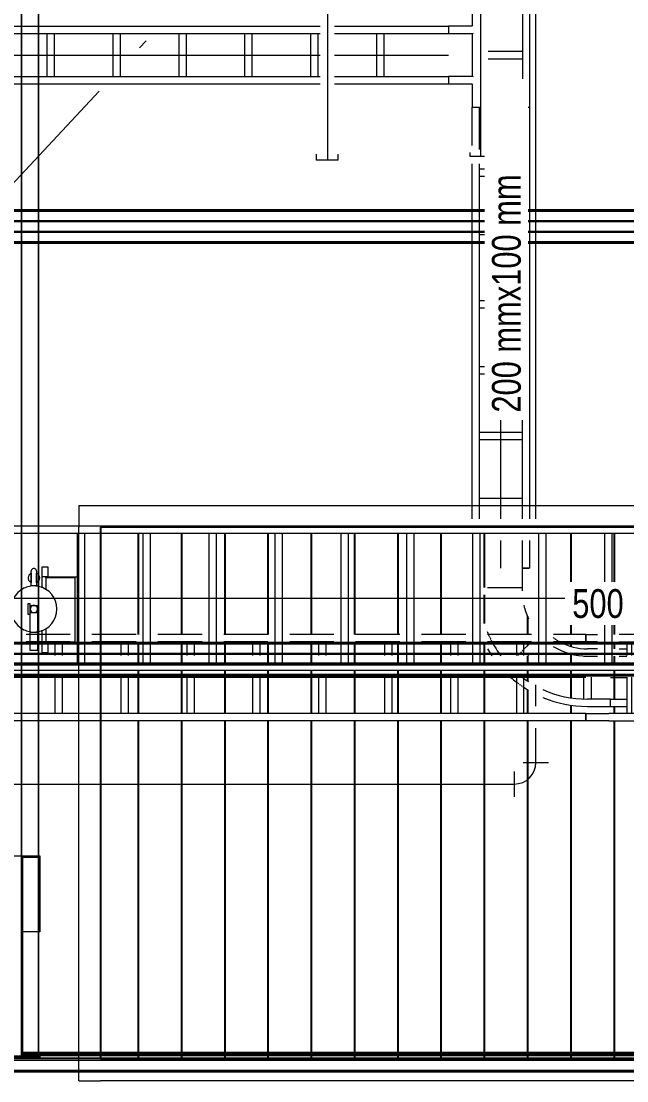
# Model space of a CAD drawing. Header units: centimetres. Extents: x -1906 to 5208, y -261 to 2955.
# Drawn here: x -940.7 to -730.7, y 273.2 to 640.8 of the extents above; entities that cross this region are included whole.
import ezdxf

# ---------------------------------------------------------------- set-up
doc = ezdxf.new("R2010")
doc.units = ezdxf.units.CM
doc.linetypes.add('_Overhead', pattern=[0.47625, 0.3175, -0.15875])
doc.linetypes.add('Hidden', pattern=[0.714375, 0.47625, -0.238125])
for name, color, linetype, lineweight in [('A-CLNG', 7, 'Continuous', 18), ('A-CLNG-PATT', 7, 'Continuous', 18), ('A-DETL-HDLN', 7, 'Hidden', 18), ('A-GENM', 7, 'Continuous', 18), ('A-WALL', 7, 'Continuous', 18), ('E-CABL-TRAY', 7, 'Continuous', 18), ('E-CABL-TRAY-CNTR', 7, 'Continuous', 18), ('E-CABL-TRAY-IDEN', 7, 'Continuous', 9), ('M-HVAC-DUCT', 7, 'Continuous', 18), ('P-PIPE', 7, 'Continuous', 18), ('Q-SPCQ', 7, 'Continuous', 18), ('S-BEAM', 7, 'Continuous', 18), ('S-COLS', 7, 'Continuous', 18)]:
    doc.layers.add(name, color=color, linetype=linetype, lineweight=lineweight)
doc.styles.add('Century Gothic', font='GOTHIC.TTF', dxfattribs={"width": 0.8, "height": 10})

# ---------------------------------------------------------------- blocks, each defined once
blk = doc.blocks.new('Costanera Perfil Z - Parametrizado - h_22cm-1722626-N01 - Planta trazado tuberias refrig exist_ - detalle 1')
at = {"layer": 'S-BEAM', "color": 254, "true_color": 0xcccccc}
for p, q in [((-5.84, 2399.57), (-5.84, 785.67)), ((-5.54, 2399.57), (-5.54, 785.67)), ((-5.5, 785.67), (-5.5, 2399.57)), ((-5.26, 2399.57), (-5.26, 785.67))]:
    blk.add_line(p, q, dxfattribs=at)
blk = doc.blocks.new('Costanera Perfil Z - Parametrizado - h_22cm-V6-N01 - Planta trazado tuberias refrig exist_ - detalle 1')
at = {"layer": 'S-BEAM', "color": 254, "true_color": 0xcccccc}
for p, q in [((-5.84, 2399.57), (-5.84, 785.67)), ((-5.54, 2399.57), (-5.54, 785.67)), ((-5.5, 785.67), (-5.5, 2399.57)), ((-5.26, 2399.57), (-5.26, 785.67)), ((1.67, 2399.57), (1.67, 785.67)), ((2.01, 2399.57), (2.01, 785.67)), ((-2.01, 2386.47), (-2.01, 1598.58)), ((-1.67, 2386.47), (-1.67, 1598.58)), ((5.26, 2386.47), (5.26, 1598.58)), ((5.5, 2386.47), (5.5, 1598.58)), ((5.54, 2386.47), (5.54, 1598.58)), ((5.84, 2386.47), (5.84, 1598.58)), ((-2.01, 1598.58), (-2.01, 1586.08)), ((-1.67, 1598.58), (-1.67, 1586.08)), ((5.26, 1598.58), (5.26, 1586.08)), ((5.5, 1598.58), (5.5, 1586.08)), ((5.54, 1598.58), (5.54, 1586.08)), ((5.84, 1598.58), (5.84, 1586.08))]:
    blk.add_line(p, q, dxfattribs=at)
blk = doc.blocks.new('Costanera Perfil Z - Parametrizado - h_22cm-1725872-N01 - Planta trazado tuberias refrig exist_ - detalle 1')
at = {"layer": 'S-BEAM', "color": 254, "true_color": 0xcccccc}
for p, q in [((8.8, -776.69), (8.8, -2409.93)), ((8.8, -776.69), (8.8, -2409.93)), ((10.45, -1584.08), (10.45, -1589.59)), ((10.45, -1584.08), (10.45, -1589.59)), ((10.75, -1584.09), (10.75, -1589.59)), ((10.75, -1584.09), (10.75, -1589.59)), ((10.45, -1589.59), (10.45, -2377.49)), ((10.45, -1589.59), (10.45, -2377.49)), ((10.75, -1589.59), (10.75, -2377.49)), ((10.75, -1589.59), (10.75, -2377.49))]:
    blk.add_line(p, q, dxfattribs=at)
blk = doc.blocks.new('Costanera Perfil Z - Parametrizado - h_22cm-1725829-N01 - Planta trazado tuberias refrig exist_ - detalle 1')
at = {"layer": 'S-BEAM', "color": 254, "true_color": 0xcccccc}
for p, q in [((8.8, -775.86), (8.8, -2389.56)), ((8.8, -775.86), (8.8, -2389.56)), ((10.45, -1583.26), (10.45, -1588.76)), ((10.45, -1583.26), (10.45, -1588.76)), ((10.75, -1583.25), (10.75, -1588.76)), ((10.75, -1583.25), (10.75, -1588.76)), ((10.45, -1588.76), (10.45, -2376.66)), ((10.45, -1588.76), (10.45, -2376.66)), ((10.75, -1588.76), (10.75, -2376.66)), ((10.75, -1588.76), (10.75, -2376.66))]:
    blk.add_line(p, q, dxfattribs=at)
blk = doc.blocks.new('Costanera Perfil Z - Parametrizado - h_22cm-1725795-N01 - Planta trazado tuberias refrig exist_ - detalle 1')
at = {"layer": 'S-BEAM', "color": 254, "true_color": 0xcccccc}
for p, q in [((8.8, -776.28), (8.8, -2389.97)), ((8.8, -776.28), (8.8, -2389.97)), ((10.45, -1583.68), (10.45, -1589.18)), ((10.45, -1583.68), (10.45, -1589.18)), ((10.75, -1583.67), (10.75, -1589.18)), ((10.75, -1583.67), (10.75, -1589.18)), ((10.45, -1589.18), (10.45, -2377.07)), ((10.45, -1589.18), (10.45, -2377.07)), ((10.75, -1589.18), (10.75, -2377.07)), ((10.75, -1589.18), (10.75, -2377.07))]:
    blk.add_line(p, q, dxfattribs=at)
blk = doc.blocks.new('Costanera Perfil Z - Parametrizado - h_22cm-1726051-N01 - Planta trazado tuberias refrig exist_ - detalle 1')
at = {"layer": 'S-BEAM', "color": 254, "true_color": 0xcccccc}
for p, q in [((8.8, 798.54), (8.8, -28.38)), ((8.8, 798.54), (8.8, -28.38)), ((10.45, -8.86), (10.45, -14.37)), ((10.45, -8.86), (10.45, -14.37)), ((10.75, -8.86), (10.75, -14.37)), ((10.75, -8.86), (10.75, -14.37)), ((10.45, -14.37), (10.45, -28.38)), ((10.45, -14.37), (10.45, -28.38)), ((10.75, -14.37), (10.75, -28.38)), ((10.75, -14.37), (10.75, -28.38))]:
    blk.add_line(p, q, dxfattribs=at)
blk = doc.blocks.new('Costanera Perfil Z - Parametrizado - h_22cm-V14-N01 - Planta trazado tuberias refrig exist_ - detalle 1')
at = {"layer": 'S-BEAM', "color": 254, "true_color": 0xcccccc}
for p, q in [((8.8, 798.54), (8.8, -28.38)), ((8.8, 798.54), (8.8, -28.38)), ((10.45, -8.86), (10.45, -14.37)), ((10.45, -8.86), (10.45, -14.37)), ((10.75, -8.86), (10.75, -14.37)), ((10.75, -8.86), (10.75, -14.37)), ((10.45, -14.37), (10.45, -28.38)), ((10.45, -14.37), (10.45, -28.38)), ((10.75, -14.37), (10.75, -28.38)), ((10.75, -14.37), (10.75, -28.38))]:
    blk.add_line(p, q, dxfattribs=at)
blk = doc.blocks.new('Costanera Perfil Z - Parametrizado - h_22cm-V15-N01 - Planta trazado tuberias refrig exist_ - detalle 1')
at = {"layer": 'S-BEAM', "color": 254, "true_color": 0xcccccc}
for p, q in [((8.8, 798.54), (8.8, -28.38)), ((8.8, 798.54), (8.8, -28.38)), ((10.45, -8.86), (10.45, -14.37)), ((10.45, -8.86), (10.45, -14.37)), ((10.75, -8.86), (10.75, -14.37)), ((10.75, -8.86), (10.75, -14.37)), ((10.45, -14.37), (10.45, -28.38)), ((10.45, -14.37), (10.45, -28.38)), ((10.75, -14.37), (10.75, -28.38)), ((10.75, -14.37), (10.75, -28.38))]:
    blk.add_line(p, q, dxfattribs=at)
blk = doc.blocks.new('PQ_RVR_EST-01_ZZ_ZZ_MO_T_A_rvt-1-N01 - Planta trazado tuberias refrig exist_ - detalle 1')
at = {"layer": 'S-BEAM', "color": 254, "true_color": 0xcccccc}
for p, q in [((-940.57, 575.34), (-940.57, 718.7)), ((-934.68, 575.34), (-934.68, 718.7)), ((-934.68, 718.7), (-934.68, 575.34)), ((-940.57, 714.87), (-940.57, 575.34)), ((-934.68, 714.87), (-934.68, 575.34)), ((-934.68, 714.87), (-934.68, 575.34)), ((-940.57, 570.95), (-940.57, 575.34)), ((-940.57, 575.34), (-940.57, 571.51)), ((-934.68, 570.95), (-934.68, 575.34)), ((-934.68, 575.34), (-934.68, 570.85)), ((-934.68, 575.34), (-934.68, 571.51)), ((-934.68, 575.34), (-934.68, 571.51)), ((-940.57, 571.51), (-940.57, 571.16)), ((-940.57, 571.16), (-940.57, 567.83)), ((-940.57, 567.83), (-940.57, 570.95)), ((-934.68, 571.51), (-934.68, 571.16)), ((-934.68, 571.51), (-934.68, 571.16)), ((-934.68, 571.16), (-934.68, 567.83)), ((-934.68, 571.16), (-934.68, 567.83)), ((-934.68, 567.83), (-934.68, 570.95)), ((-934.68, 570.85), (-934.68, 567.83)), ((-940.57, 567.48), (-940.57, 567.83)), ((-940.57, 567.83), (-940.57, 567.48)), ((-940.57, 425.22), (-940.57, 567.48)), ((-940.57, 567.48), (-940.57, 563.66)), ((-934.68, 567.48), (-934.68, 567.83)), ((-934.68, 567.83), (-934.68, 567.48)), ((-934.68, 567.83), (-934.68, 567.48)), ((-934.68, 567.83), (-934.68, 567.48)), ((-934.68, 425.22), (-934.68, 567.48)), ((-934.68, 567.48), (-934.68, 425.22)), ((-934.68, 567.48), (-934.68, 563.66)), ((-934.68, 567.48), (-934.68, 563.66)), ((-940.57, 563.66), (-940.57, 425.22)), ((-934.68, 563.66), (-934.68, 425.22)), ((-934.68, 563.66), (-934.68, 425.22)), ((-940.57, 420.89), (-940.57, 425.22)), ((-940.57, 425.22), (-940.57, 421.39)), ((-934.68, 420.89), (-934.68, 425.22)), ((-934.68, 425.22), (-934.68, 420.79)), ((-934.68, 425.22), (-934.68, 421.39)), ((-934.68, 425.22), (-934.68, 421.39)), ((-940.57, 421.39), (-940.57, 421.04)), ((-940.57, 421.04), (-940.57, 417.71)), ((-940.57, 417.71), (-940.57, 420.89)), ((-934.68, 421.39), (-934.68, 421.04)), ((-934.68, 421.39), (-934.68, 421.04)), ((-934.68, 421.04), (-934.68, 417.71)), ((-934.68, 421.04), (-934.68, 417.71)), ((-934.68, 417.71), (-934.68, 420.89)), ((-934.68, 420.79), (-934.68, 417.71)), ((-940.57, 417.36), (-940.57, 417.71)), ((-940.57, 417.71), (-940.57, 417.36)), ((-940.57, 281.82), (-940.57, 417.36)), ((-940.57, 417.36), (-940.57, 413.54)), ((-934.68, 417.36), (-934.68, 417.71)), ((-934.68, 417.71), (-934.68, 417.36)), ((-934.68, 417.71), (-934.68, 417.36)), ((-934.68, 417.71), (-934.68, 417.36)), ((-934.68, 281.82), (-934.68, 417.36)), ((-934.68, 417.36), (-934.68, 281.82)), ((-934.68, 417.36), (-934.68, 413.54)), ((-934.68, 417.36), (-934.68, 413.54)), ((-940.57, 413.54), (-940.57, 281.82)), ((-934.68, 413.54), (-934.68, 281.82)), ((-934.68, 413.54), (-934.68, 351.2)), ((-934.68, 350.59), (-934.68, 281.82)), ((-947.18, 281.82), (-934.68, 281.82)), ((-940.57, 281.82), (-934.68, 281.82)), ((-934.68, 281.82), (-940.57, 281.82)), ((-934.68, 281.82), (-940.18, 281.82))]:
    blk.add_line(p, q, dxfattribs=at)
at = {"layer": 'S-COLS', "color": 253, "true_color": 0xaaaaaa}
for p, q in [((-946.78, 351.2), (-934.68, 351.2)), ((-940.18, 350.61), (-940.18, 281.82)), ((-934.68, 350.61), (-940.18, 350.61)), ((-934.68, 351.2), (-934.28, 351.2)), ((-934.28, 350.61), (-934.68, 350.61)), ((-934.28, 351.2), (-934.28, 350.61)), ((-934.28, 350.61), (-934.28, 324.91)), ((-934.68, 324.91), (-940.18, 324.91)), ((-934.28, 324.91), (-934.68, 324.91)), ((-934.28, 281.24), (-946.78, 281.24)), ((-940.18, 281.82), (-934.68, 281.82)), ((-940.18, 281.82), (-934.68, 281.82)), ((-934.68, 281.82), (-934.28, 281.82)), ((-934.68, 281.82), (-934.28, 281.82)), ((-934.28, 281.82), (-934.28, 281.24))]:
    blk.add_line(p, q, dxfattribs=at)
at = {"layer": 'S-BEAM', "color": 254, "linetype": '_Overhead', "lineweight": 18, "true_color": 0xd4d4d4}
for name, p, rotation in [('Costanera Perfil Z - Parametrizado - h_22cm-V6-N01 - Planta trazado tuberias refrig exist_ - detalle 1', (-2533.25, 569.5), 269.9999999999998), ('Costanera Perfil Z - Parametrizado - h_22cm-V6-N01 - Planta trazado tuberias refrig exist_ - detalle 1', (-2533.25, 419.38), 269.9999999999998), ('Costanera Perfil Z - Parametrizado - h_22cm-1725872-N01 - Planta trazado tuberias refrig exist_ - detalle 1', (-2524.27, 272.34), 90.00000000000001), ('Costanera Perfil Z - Parametrizado - h_22cm-1725829-N01 - Planta trazado tuberias refrig exist_ - detalle 1', (-2523.44, 272.08), 90.00000000000001), ('Costanera Perfil Z - Parametrizado - h_22cm-1725795-N01 - Planta trazado tuberias refrig exist_ - detalle 1', (-2523.85, 271.54), 90.00000000000001), ('Costanera Perfil Z - Parametrizado - h_22cm-1726051-N01 - Planta trazado tuberias refrig exist_ - detalle 1', (-949.04, 271.54), 90.00000000000001), ('Costanera Perfil Z - Parametrizado - h_22cm-V14-N01 - Planta trazado tuberias refrig exist_ - detalle 1', (-949.04, 271.54), 90.00000000000001), ('Costanera Perfil Z - Parametrizado - h_22cm-V15-N01 - Planta trazado tuberias refrig exist_ - detalle 1', (-949.04, 271.54), 90.00000000000001), ('Costanera Perfil Z - Parametrizado - h_22cm-1722626-N01 - Planta trazado tuberias refrig exist_ - detalle 1', (-2533.25, 270.93), 269.9999999999998)]:
    blk.add_blockref(name, p, dxfattribs=dict(at, rotation=rotation))
blk = doc.blocks.new('PQ_RVR_ARQ-01_ZZ_ZZ_MO_T_A_rvt-1-N01 - Planta trazado tuberias refrig exist_ - detalle 1')
at = {"layer": 'A-CLNG-PATT', "lineweight": 25, "true_color": 0xd4d4d4}
h = blk.add_hatch(dxfattribs=at)
h.set_pattern_fill('FP_1', color=254, style=0, pattern_type=2)
h.set_pattern_definition([(90, (0, 0), (-15, 9e-16), [])])
h.paths.add_polyline_path([(-170.7, 280.69), (-170.7, 345.12), (-146.39, 345.12), (-146.39, 351.2), (-140.21, 351.2), (-140.21, 588.25), (-610.53, 588.25), (-610.53, 465.68), (-414.49, 465.68), (-414.49, 463.14), (-438.6, 463.14), (-438.6, 418.22), (-414.49, 418.22), (-414.49, 415.68), (-583.28, 415.68), (-583.28, 400.61), (-567.85, 400.61), (-567.85, 398.07), (-913.16, 398.07), (-913.16, 280.69), (-275.47, 280.69)])
h.paths.add_polyline_path([(-716.36, 400.61), (-677.26, 400.61), (-677.26, 415.68), (-716.85, 415.68), (-716.85, 400.61), (-716.53, 400.61)])
h.paths.add_polyline_path([(-651.86, 400.61), (-631.54, 400.61), (-631.54, 415.68), (-651.86, 415.68), (-651.86, 413.54)])
h.paths.add_polyline_path([(-758.03, 400.61), (-730.68, 400.61), (-730.68, 403.07), (-744.85, 403.11), (-751.29, 403.67), (-758.03, 405.48), (-764.35, 408.43), (-766.44, 409.89), (-766.44, 400.61), (-759.8, 400.61)])
h.paths.add_polyline_path([(-674.72, 400.61), (-654.4, 400.61), (-654.4, 415.68), (-674.72, 415.68), (-674.72, 413.54)])
h.paths.add_polyline_path([(-629, 400.61), (-608.68, 400.61), (-608.68, 415.68), (-629, 415.68), (-629, 413.54)])
h.paths.add_polyline_path([(-606.14, 400.61), (-585.82, 400.61), (-585.82, 415.68), (-606.14, 415.68), (-606.14, 413.54)])
h.paths.add_polyline_path([(-913.16, 400.61), (-906.14, 400.61), (-906.14, 415.68), (-913.16, 415.68), (-913.16, 407.41)])
h.paths.add_polyline_path([(-726.85, 400.61), (-726.85, 403.07), (-727.08, 403.07), (-727.08, 400.61)])
h.paths.add_polyline_path([(-768.98, 400.61), (-768.98, 411.67), (-770.06, 412.42), (-773.31, 415.68), (-789.3, 415.68), (-789.3, 400.61)])
h.paths.add_polyline_path([(-791.84, 400.61), (-791.84, 415.68), (-812.16, 415.68), (-812.16, 400.61), (-801.22, 400.61)])
h.paths.add_polyline_path([(-814.7, 400.61), (-814.7, 415.68), (-835.02, 415.68), (-835.02, 400.61)])
h.paths.add_polyline_path([(-837.56, 400.61), (-837.56, 415.68), (-857.88, 415.68), (-857.88, 400.61)])
h.paths.add_polyline_path([(-860.42, 400.61), (-860.42, 415.68), (-880.74, 415.68), (-880.74, 400.61)])
h.paths.add_polyline_path([(-903.6, 400.61), (-883.28, 400.61), (-883.28, 415.68), (-903.6, 415.68), (-903.6, 413.54)])
h.paths.add_polyline_path([(-736.35, 405.61), (-730.68, 405.61), (-730.68, 415.68), (-743.08, 415.68), (-743.08, 405.61), (-736.85, 405.61)])
h.paths.add_polyline_path([(-726.85, 405.61), (-726.85, 415.68), (-727.08, 415.68), (-727.08, 405.61)])
h.paths.add_polyline_path([(-745.62, 405.72), (-745.62, 415.68), (-766.44, 415.68), (-766.44, 412.98), (-763.08, 410.63), (-757.16, 407.87), (-750.85, 406.18), (-748.65, 405.98)])
h.paths.add_polyline_path([(-768.98, 414.92), (-768.98, 415.68), (-769.74, 415.68)])
h.paths.add_polyline_path([(-692.6, 418.22), (-692.6, 425.53), (-712.92, 425.53), (-712.92, 418.22), (-696.07, 418.22)])
h.paths.add_polyline_path([(-530.04, 418.22), (-509.72, 418.22), (-509.72, 463.14), (-530.04, 463.14), (-530.04, 421.04)])
h.paths.add_polyline_path([(-883.28, 418.22), (-883.28, 425.53), (-895.8, 425.53), (-895.8, 418.22)])
h.paths.add_polyline_path([(-804.36, 418.22), (-791.84, 418.22), (-791.84, 425.53), (-804.36, 425.53), (-804.36, 421.04)])
h.paths.add_polyline_path([(-555.44, 418.22), (-555.44, 463.14), (-575.76, 463.14), (-575.76, 428.07), (-567.85, 428.07), (-567.85, 425.53), (-575.76, 425.53), (-575.76, 418.22), (-567.85, 418.22)])
h.paths.add_polyline_path([(-806.9, 418.22), (-806.9, 425.53), (-812.16, 425.53), (-812.16, 418.22)])
h.paths.add_polyline_path([(-507.18, 418.22), (-486.86, 418.22), (-486.86, 463.14), (-507.18, 463.14), (-507.18, 421.04)])
h.paths.add_polyline_path([(-677.26, 418.22), (-677.26, 425.53), (-690.06, 425.53), (-690.06, 418.22), (-687.66, 418.22)])
h.paths.add_polyline_path([(-552.9, 418.22), (-532.58, 418.22), (-532.58, 463.14), (-552.9, 463.14), (-552.9, 421.04)])
h.paths.add_polyline_path([(-903.6, 418.22), (-898.34, 418.22), (-898.34, 425.53), (-903.6, 425.53), (-903.6, 421.04)])
h.paths.add_polyline_path([(-775.6, 418.22), (-778.99, 423.07), (-780.14, 425.53), (-781.5, 425.53), (-781.5, 418.22), (-776.79, 418.22)])
h.paths.add_polyline_path([(-674.72, 418.22), (-669.74, 418.22), (-669.74, 425.53), (-674.72, 425.53), (-674.72, 421.04)])
h.paths.add_polyline_path([(-814.7, 418.22), (-814.7, 425.53), (-827.22, 425.53), (-827.22, 418.22)])
h.paths.add_polyline_path([(-756.82, 418.22), (-745.62, 418.22), (-745.62, 420.53), (-744.85, 420.58), (-749.36, 421.09), (-754.13, 422.76), (-758.64, 425.53), (-758.64, 418.22), (-758.4, 418.22)])
h.paths.add_polyline_path([(-829.76, 418.22), (-829.76, 425.53), (-835.02, 425.53), (-835.02, 418.22)])
h.paths.add_polyline_path([(-837.56, 418.22), (-837.56, 425.53), (-850.08, 425.53), (-850.08, 418.22)])
h.paths.add_polyline_path([(-441.14, 418.22), (-441.14, 463.14), (-461.46, 463.14), (-461.46, 418.22)])
h.paths.add_polyline_path([(-667.2, 418.22), (-654.4, 418.22), (-654.4, 425.53), (-667.2, 425.53), (-667.2, 421.04)])
h.paths.add_polyline_path([(-715.46, 418.22), (-715.46, 425.53), (-716.85, 425.53), (-716.85, 418.22), (-716.36, 418.22)])
h.paths.add_polyline_path([(-464, 418.22), (-464, 463.14), (-484.32, 463.14), (-484.32, 418.22)])
h.paths.add_polyline_path([(-651.86, 418.22), (-646.88, 418.22), (-646.88, 425.53), (-651.86, 425.53), (-651.86, 421.04)])
h.paths.add_polyline_path([(-906.14, 418.22), (-906.14, 425.53), (-913.16, 425.53), (-913.16, 418.22), (-906.37, 418.22)])
h.paths.add_polyline_path([(-852.62, 418.22), (-852.62, 425.53), (-857.88, 425.53), (-857.88, 418.22)])
h.paths.add_polyline_path([(-766.44, 418.22), (-761.18, 418.22), (-761.18, 424.44), (-766.44, 419.18)])
h.paths.add_polyline_path([(-860.42, 418.22), (-860.42, 425.53), (-872.94, 425.53), (-872.94, 418.22)])
h.paths.add_polyline_path([(-730.68, 418.22), (-730.68, 420.53), (-735.78, 420.53), (-735.78, 418.22)])
h.paths.add_polyline_path([(-770.99, 418.22), (-768.98, 420.23), (-768.98, 425.53), (-777.34, 425.53), (-776.79, 424.34), (-773.04, 418.99), (-772.28, 418.22), (-771.73, 418.22)])
h.paths.add_polyline_path([(-875.48, 418.22), (-875.48, 425.53), (-880.74, 425.53), (-880.74, 418.22)])
h.paths.add_polyline_path([(-578.3, 418.22), (-578.3, 425.53), (-583.28, 425.53), (-583.28, 418.22)])
h.paths.add_polyline_path([(-644.34, 418.22), (-631.54, 418.22), (-631.54, 425.53), (-644.34, 425.53), (-644.34, 421.04)])
h.paths.add_polyline_path([(-789.3, 418.22), (-784.04, 418.22), (-784.04, 425.53), (-789.3, 425.53), (-789.3, 421.04)])
h.paths.add_polyline_path([(-629, 418.22), (-624.02, 418.22), (-624.02, 425.53), (-629, 425.53), (-629, 421.04)])
h.paths.add_polyline_path([(-743.08, 418.22), (-738.32, 418.22), (-738.32, 420.53), (-743.08, 420.53)])
h.paths.add_polyline_path([(-585.82, 418.22), (-585.82, 425.53), (-598.62, 425.53), (-598.62, 418.22)])
h.paths.add_polyline_path([(-621.48, 418.22), (-608.68, 418.22), (-608.68, 425.53), (-621.48, 425.53), (-621.48, 421.04)])
h.paths.add_polyline_path([(-726.85, 418.22), (-726.85, 420.53), (-727.08, 420.53), (-727.08, 418.22)])
h.paths.add_polyline_path([(-601.16, 418.22), (-601.16, 425.53), (-606.14, 425.53), (-606.14, 418.22)])
h.paths.add_polyline_path([(-766.44, 422.77), (-763.68, 425.53), (-766.44, 425.53), (-766.44, 424.88)])
h.paths.add_polyline_path([(-727.08, 423.07), (-726.85, 423.07), (-726.85, 425.53), (-727.08, 425.53), (-727.08, 424.88)])
h.paths.add_polyline_path([(-732.4, 423.07), (-730.68, 423.07), (-730.68, 425.53), (-735.78, 425.53), (-735.78, 423.07)])
h.paths.add_polyline_path([(-744.35, 423.07), (-738.32, 423.07), (-738.32, 425.53), (-753.79, 425.53), (-753.03, 425.05), (-748.65, 423.55), (-744.85, 423.12)])
h.paths.add_polyline_path([(-709.94, 428.07), (-692.6, 428.07), (-692.6, 463.14), (-712.92, 463.14), (-712.92, 428.07), (-712.73, 428.07)])
h.paths.add_polyline_path([(-715.46, 428.07), (-715.46, 463.14), (-735.78, 463.14), (-735.78, 428.07), (-716.36, 428.07)])
h.paths.add_polyline_path([(-763.16, 428.07), (-761.18, 428.07), (-761.18, 428.22), (-761.97, 429.01), (-764.66, 433.29), (-766.32, 438.05), (-766.89, 443.07), (-766.89, 441.8), (-781.5, 441.8), (-781.5, 439.51), (-781.24, 436.56), (-779.55, 430.25), (-778.53, 428.07), (-764.35, 428.07)])
h.paths.add_polyline_path([(-744.85, 428.07), (-738.32, 428.07), (-738.32, 463.14), (-758.64, 463.14), (-758.64, 429.25), (-757.46, 428.07), (-748.65, 428.07)])
h.paths.add_polyline_path([(-804.36, 428.07), (-784.04, 428.07), (-784.04, 439.51), (-784.35, 443.07), (-784.35, 463.14), (-804.36, 463.14)])
h.paths.add_polyline_path([(-806.9, 428.07), (-806.9, 463.14), (-827.22, 463.14), (-827.22, 428.07)])
h.paths.add_polyline_path([(-829.76, 428.07), (-829.76, 463.14), (-850.08, 463.14), (-850.08, 428.07)])
h.paths.add_polyline_path([(-872.94, 428.07), (-852.62, 428.07), (-852.62, 463.14), (-872.94, 463.14)])
h.paths.add_polyline_path([(-875.48, 428.07), (-875.48, 463.14), (-895.8, 463.14), (-895.8, 428.07)])
h.paths.add_polyline_path([(-898.34, 428.07), (-898.34, 463.14), (-913.16, 463.14), (-913.16, 428.07), (-906.37, 428.07)])
h.paths.add_polyline_path([(-690.06, 428.07), (-669.74, 428.07), (-669.74, 463.14), (-690.06, 463.14)])
h.paths.add_polyline_path([(-781.32, 428.07), (-781.5, 428.44), (-781.5, 428.07)])
h.paths.add_polyline_path([(-667.2, 428.07), (-646.88, 428.07), (-646.88, 463.14), (-667.2, 463.14), (-667.2, 430.7)])
h.paths.add_polyline_path([(-644.34, 428.07), (-624.02, 428.07), (-624.02, 463.14), (-644.34, 463.14), (-644.34, 444.64)])
h.paths.add_polyline_path([(-598.62, 428.07), (-578.3, 428.07), (-578.3, 463.14), (-598.62, 463.14), (-598.62, 460.25)])
h.paths.add_polyline_path([(-621.48, 428.07), (-601.16, 428.07), (-601.16, 463.14), (-621.48, 463.14), (-621.48, 458.58)])
h.paths.add_polyline_path([(-761.18, 432.49), (-761.18, 463.14), (-764.35, 463.14), (-764.35, 443.07), (-763.85, 438.62), (-762.37, 434.39), (-761.97, 433.76)])
h.paths.add_polyline_path([(-774.94, 444.34), (-766.89, 444.34), (-766.89, 463.14), (-781.5, 463.14), (-781.5, 444.34)])
h.paths.add_polyline_path([(-493.84, 543.78), (-495.08, 543.78), (-499.76, 544.93), (-504.06, 547.2), (-507.78, 550.57), (-510.43, 554.48), (-512.1, 558.92), (-512.67, 563.66), (-512.06, 568.5), (-510.34, 572.98), (-507.64, 576.9), (-503.86, 580.18), (-499.66, 582.36), (-495.03, 583.49), (-490.26, 583.49), (-485.58, 582.33), (-481.28, 580.07), (-477.56, 576.7), (-474.91, 572.79), (-473.24, 568.35), (-472.67, 563.63), (-473.26, 558.83), (-475, 554.29), (-477.7, 550.37), (-481.48, 547.09), (-485.77, 544.89), (-490.31, 543.78), (-493.29, 543.78)])
at = {"layer": 'A-CLNG', "color": 254, "lineweight": 25, "true_color": 0xd4d4d4}
for p, q in [((-610.53, 465.25), (-913.16, 465.25)), ((-913.16, 465.25), (-913.16, 425.22)), ((-913.16, 425.22), (-913.16, 421.39)), ((-913.16, 421.39), (-913.16, 421.04)), ((-913.16, 421.04), (-913.16, 417.71)), ((-913.16, 417.71), (-913.16, 417.36)), ((-913.16, 417.36), (-913.16, 413.54)), ((-913.16, 413.54), (-913.16, 283.09)), ((-913.16, 283.09), (-913.16, 282.83)), ((-913.16, 282.79), (-913.16, 282.53)), ((-913.16, 282.53), (-913.16, 282.29)), ((-913.16, 282.29), (-913.16, 281.99)), ((-913.16, 281.99), (-913.16, 281.14)), ((-913.16, 281.14), (-913.16, 280.88)), ((-913.16, 280.88), (-913.16, 280.69)), ((-913.16, 280.69), (-170.7, 280.69))]:
    blk.add_line(p, q, dxfattribs=at)
at = {"layer": 'A-WALL', "color": 253, "true_color": 0xaaaaaa}
for p, q in [((-920.66, 472.75), (-618.03, 472.75)), ((-920.66, 472.75), (-920.66, 465.25)), ((-920.66, 425.22), (-920.66, 465.25)), ((-618.03, 465.25), (-913.16, 465.25)), ((-913.16, 465.25), (-913.16, 425.22)), ((-920.66, 421.39), (-920.66, 425.22)), ((-913.16, 425.22), (-913.16, 421.39)), ((-920.66, 421.04), (-920.66, 421.39)), ((-920.66, 417.71), (-920.66, 421.04)), ((-913.16, 421.39), (-913.16, 421.04)), ((-913.16, 421.04), (-913.16, 417.71)), ((-920.66, 417.36), (-920.66, 417.71)), ((-920.66, 413.54), (-920.66, 417.36)), ((-913.16, 417.71), (-913.16, 417.36)), ((-913.16, 417.36), (-913.16, 413.54)), ((-920.66, 283.09), (-920.66, 413.54)), ((-913.16, 413.54), (-913.16, 283.09)), ((-920.66, 282.83), (-920.66, 283.09)), ((-913.16, 283.09), (-913.16, 282.83)), ((-920.66, 282.53), (-920.66, 282.79)), ((-920.66, 282.29), (-920.66, 282.53)), ((-920.66, 281.99), (-920.66, 282.29)), ((-920.66, 281.14), (-920.66, 281.99)), ((-920.66, 280.88), (-920.66, 281.14)), ((-920.66, 280.34), (-920.66, 280.88)), ((-920.66, 276.77), (-920.66, 280.34)), ((-913.16, 282.79), (-913.16, 282.53)), ((-913.16, 282.53), (-913.16, 282.29)), ((-913.16, 282.29), (-913.16, 281.99)), ((-913.16, 281.99), (-913.16, 281.14)), ((-913.16, 281.14), (-913.16, 280.88)), ((-913.16, 280.88), (-913.16, 280.69)), ((-913.16, 280.69), (-618.03, 280.69)), ((-920.66, 273.19), (-920.66, 276.77)), ((-920.66, 273.19), (-913.16, 273.19)), ((-163.2, 273.19), (-913.16, 273.19))]:
    blk.add_line(p, q, dxfattribs=at)
blk = doc.blocks.new('Fire_Safety-Babcock_Davis-Select_Recessed_Fire_Extinguisher_Cabinet - Not a Type - Load Type Catalog-1734133-N01 - Planta trazado tuberias refrig exist_ - detalle 1')
at = {"layer": 'A-GENM', "color": 254, "true_color": 0xd4d4d4}
for p, q in [((-933.36, 444.25), (-933.36, 448.01)), ((-932.09, 447.7), (-932.09, 443.65)), ((-933.36, 425.22), (-933.36, 429.5)), ((-932.09, 430.1), (-932.09, 425.47)), ((-933.36, 425.15), (-933.36, 425.22))]:
    blk.add_line(p, q, dxfattribs=at)
at = {"layer": 'Q-SPCQ', "color": 253, "true_color": 0xaaaaaa}
for p, q in [((-933.36, 448.01), (-933.36, 451.51)), ((-933.36, 451.51), (-931.45, 451.51)), ((-931.45, 451.51), (-931.45, 448.01)), ((-931.45, 448.01), (-933.36, 448.01)), ((-932.09, 448.01), (-920.66, 448.01)), ((-932.09, 447.7), (-932.09, 448.01)), ((-921.93, 447.7), (-932.09, 447.7)), ((-921.93, 425.47), (-921.93, 447.7)), ((-933.36, 425.15), (-931.45, 425.15)), ((-933.36, 421.66), (-933.36, 425.15)), ((-932.09, 425.22), (-932.09, 425.47)), ((-932.09, 425.47), (-921.93, 425.47)), ((-932.09, 425.15), (-932.09, 425.22)), ((-920.66, 425.15), (-932.09, 425.15)), ((-931.45, 425.15), (-931.45, 421.66)), ((-931.45, 421.66), (-933.36, 421.66))]:
    blk.add_line(p, q, dxfattribs=at)
blk = doc.blocks.new('Fire_Safety-Nystrom-ABC_Dry_Chemical_Portable_Fire_Extinguisher - EX-3002-1735516-N01 - Planta trazado tuberias refrig exist_ - detalle 1')
at = {"layer": 'Q-SPCQ', "color": 253, "true_color": 0xaaaaaa}
for p, q in [((-937.23, 444.87), (-937.23, 449.95)), ((-937.23, 449.31), (-937.23, 446.02)), ((-935.33, 449.95), (-935.33, 444.87)), ((-935.33, 446.02), (-935.33, 449.3)), ((-935.33, 444.87), (-937.23, 444.87)), ((-937.55, 438.67), (-938.36, 438.67)), ((-938.36, 438.67), (-938.36, 435.08)), ((-937.55, 435.08), (-937.55, 438.67)), ((-937.55, 438.14), (-935.01, 438.14)), ((-937.55, 429.09), (-937.55, 438.14)), ((-935.01, 438.14), (-935.01, 429.02)), ((-938.36, 435.08), (-937.55, 435.08)), ((-937.55, 435.6), (-935.01, 435.6)), ((-937.55, 428.87), (-935.01, 428.87)), ((-937.55, 425.22), (-937.55, 428.87)), ((-935.01, 428.87), (-935.01, 425.22)), ((-937.55, 422.52), (-937.55, 425.22)), ((-935.01, 425.22), (-935.01, 422.52)), ((-935.01, 422.52), (-937.55, 422.52))]:
    blk.add_line(p, q, dxfattribs=at)
for centre, radius, start, end in [((-936.28, 449.95), 0.954, 165, 180), ((-936.28, 449.95), 0.954, 135, 165), ((-936.28, 449.95), 0.954, 120, 135), ((-936.28, 449.95), 0.954, 90, 120), ((-936.28, 449.95), 0.954, 75, 90), ((-936.28, 449.95), 0.954, 60, 75), ((-936.28, 449.95), 0.954, 45, 60), ((-936.28, 449.95), 0.954, 30, 45), ((-936.28, 449.95), 0.954, 0, 30), ((-936.28, 436.87), 8, 90, 105), ((-936.28, 436.87), 8, 78.3723, 90), ((-936.28, 436.87), 8, 129.0528, 150), ((-936.28, 436.87), 8, 122.625, 129.0528), ((-936.28, 436.87), 8, 120, 122.625), ((-936.28, 436.87), 8, 105, 120), ((-936.28, 436.87), 8, 281.6277, 78.3723), ((-936.28, 436.87), 8, 165, 180), ((-936.28, 436.87), 8, 150, 165), ((-936.28, 436.87), 1.27, 90, 210), ((-936.28, 436.87), 1.27, 30, 90), ((-936.28, 436.87), 1.27, 330, 30), ((-936.28, 436.87), 8, 180, 195), ((-936.28, 436.87), 8, 195, 210), ((-936.28, 436.87), 1.27, 210, 270), ((-936.28, 436.87), 1.27, 270, 330), ((-936.28, 436.87), 8, 210, 230.9472), ((-936.28, 436.87), 8, 230.9472, 237.375), ((-936.28, 436.87), 8, 237.375, 240), ((-936.28, 436.87), 8, 240, 255), ((-936.28, 436.87), 8, 255, 270), ((-936.28, 436.87), 8, 270, 281.6277)]:
    blk.add_arc(centre, radius, start, end, dxfattribs=at)
for points, knots in [([(-938.17, 447.88), (-938.17, 447.92), (-938.14, 448.14), (-938.04, 448.42), (-937.91, 448.64), (-937.87, 448.71)], [0.5555556, 0.5555556, 0.5555556, 0.5555556, 0.5833333, 0.7222222, 0.7777778, 0.7777778, 0.7777778, 0.7777778]), ([(-937.87, 448.71), (-937.81, 448.8), (-937.63, 449.03), (-937.4, 449.21), (-937.23, 449.31)], [0.7777778, 0.7777778, 0.7777778, 0.7777778, 0.8611111, 1, 1, 1, 1]), ([(-934.67, 448.68), (-934.6, 448.56), (-934.47, 448.31), (-934.36, 447.85), (-934.38, 447.33), (-934.52, 446.91), (-934.64, 446.7), (-934.67, 446.64)], [0.2290218, 0.2290218, 0.2290218, 0.2290218, 0.3333333, 0.4444444, 0.5833333, 0.7222222, 0.7709782, 0.7709782, 0.7709782, 0.7709782]), ([(-934.69, 446.62), (-934.75, 446.53), (-934.93, 446.3), (-935.16, 446.12), (-935.33, 446.02)], [0.7777778, 0.7777778, 0.7777778, 0.7777778, 0.8611111, 1, 1, 1, 1])]:
    blk.add_open_spline(points, degree=3, knots=knots, dxfattribs=at)
for points in [[(-935.33, 449.3), (-935.2, 449.23), (-934.96, 449.05), (-934.77, 448.83), (-934.69, 448.7)], [(-938.07, 447.01), (-938.12, 447.15), (-938.19, 447.44), (-938.19, 447.74), (-938.17, 447.88)], [(-937.59, 446.28), (-937.7, 446.38), (-937.89, 446.61), (-938.02, 446.87), (-938.07, 447.01)], [(-937.23, 446.02), (-937.36, 446.09), (-937.48, 446.18), (-937.59, 446.28)]]:
    blk.add_open_spline(points, degree=3, dxfattribs=at)
blk = doc.blocks.new('EPC_Derivación_T_ - Derivación_T_-1464054-N01 - Planta trazado tuberias refrig exist_ - detalle 1')
at = {"layer": 'E-CABL-TRAY'}
for p, q in [((18.1, 10), (-18.1, 10)), ((-18.1, 10), (-18.1, 7.46)), ((-18.1, 7.46), (18.1, 7.46)), ((-1.27, 7.46), (-1.27, -4.44)), ((1.27, -4.44), (1.27, 7.46)), ((18.1, 7.46), (18.1, 10)), ((-18.1, -9.44), (-18.1, -10)), ((-18.1, -10), (-10.1, -10)), ((-10, -10.1), (-10, -18.1)), ((-7.46, -10), (7.46, -10)), ((-7.46, -18.1), (-7.46, -10.1)), ((7.46, -10.1), (7.46, -18.1)), ((10, -18.1), (10, -10.1)), ((10.1, -10), (18.1, -10)), ((18.1, -10), (18.1, -9.44)), ((-10, -18.1), (-7.46, -18.1)), ((7.46, -18.1), (10, -18.1))]:
    blk.add_line(p, q, dxfattribs=at)
for centre, radius, start, end in [((-10.1, -10.1), 0.1, 0, 90), ((-10.1, -10.1), 2.64, 360, 14.5055), ((-10.1, -10.1), 2.64, 2.1708, 9.174), ((-10.1, -10.1), 2.64, 1.0854, 2.1708), ((10.1, -10.1), 2.64, 165.4945, 180), ((10.1, -10.1), 2.64, 170.826, 177.8292), ((10.1, -10.1), 2.64, 177.8292, 178.9146), ((10.1, -10.1), 0.1, 90, 180)]:
    blk.add_arc(centre, radius, start, end, dxfattribs=at)
blk = doc.blocks.new('EPC_Codo 90_ - Codo 90_-1463886-N01 - Planta trazado tuberias refrig exist_ - detalle 1')
at = {"layer": 'A-DETL-HDLN'}
blk.add_line((-7.65, 5.86), (-9.7, 7.91), dxfattribs=at)
for radius, start, end in [(20, 323.7373, 331.6848), (37.46, 323.1818, 323.4684), (37.46, 323.4949, 323.7106), (40, 321.9007, 326.3336), (37.46, 293.7047, 297.9816)]:
    blk.add_arc((-30, 30), radius, start, end, dxfattribs=at)
at = {"layer": 'E-CABL-TRAY'}
for p, q in [((10, 38), (7.46, 38)), ((7.46, 38), (7.46, 30)), ((10, 30), (10, 38)), ((-10, 33.53), (-10, 30)), ((-7.46, 30), (-7.46, 33.53)), ((-7.46, 28.73), (-7.46, 30)), ((-0.11, 31.27), (7.46, 31.27)), ((7.35, 28.73), (-0.11, 28.73)), ((-38, 7.46), (-38, 9.65)), ((-30.11, 7.46), (-38, 7.46)), ((-31.27, -4.65), (-31.27, 7.46)), ((-9.71, 7.91), (-11.45, 9.65)), ((-7.85, 9.65), (-7.65, 9.45))]:
    blk.add_line(p, q, dxfattribs=at)
for radius, start, end in [(20, 331.699, 0), (22.54, 328.2414, 360), (37.46, 335.7111, 0), (40, 337.3582, 360), (22.54, 282.5292, 295.3876), (37.46, 323.7182, 326.9709), (40, 326.3407, 329.3869), (40, 318.4705, 321.8936), (37.46, 297.9892, 306.7635), (40, 299.9734, 304.1104), (37.46, 292.0004, 293.6971)]:
    blk.add_arc((-30, 30), radius, start, end, dxfattribs=at)
blk = doc.blocks.new('EPC_Curva 90_ Exterior - Curva 90_ Exterior-1467875-N01 - Planta trazado tuberias refrig exist_ - detalle 1')
at = {"layer": 'A-DETL-HDLN'}
for p, q in [((-717.84, 428.07), (-726.78, 428.07)), ((-726.78, 425.53), (-717.84, 425.53)), ((-716.85, 400.61), (-726.78, 400.61)), ((-726.78, 398.07), (-716.85, 398.07)), ((-716.85, 398.07), (-716.85, 400.61))]:
    blk.add_line(p, q, dxfattribs=at)
at = {"layer": 'E-CABL-TRAY'}
for p, q in [((-744.85, 425.53), (-744.85, 428.07)), ((-744.85, 428.07), (-740.82, 428.07)), ((-726.79, 428.07), (-733.27, 428.07)), ((-740.82, 425.53), (-744.85, 425.53)), ((-733.27, 425.53), (-726.79, 425.53)), ((-730.68, 425.53), (-730.68, 420.72)), ((-728.88, 420.72), (-728.88, 425.53)), ((-727.08, 420.72), (-727.08, 425.53)), ((-730.68, 413.18), (-730.68, 400.61)), ((-728.88, 400.61), (-728.88, 413.18)), ((-727.08, 400.61), (-727.08, 413.18)), ((-744.85, 398.07), (-744.85, 400.61)), ((-744.85, 400.61), (-736.85, 400.61)), ((-736.85, 398.07), (-744.85, 398.07)), ((-726.79, 400.61), (-736.85, 400.61)), ((-736.85, 398.07), (-726.79, 398.07))]:
    blk.add_line(p, q, dxfattribs=at)

msp = doc.modelspace()

# ---------------------------------------------------------------- linework, layer by layer
at = {"layer": 'E-CABL-TRAY'}
for p, q in [((-959.51, 639.07), (-836.99, 639.07)), ((-959.51, 636.53), (-836.99, 636.53)), ((-931.68, 621.61), (-931.68, 636.53)), ((-929.14, 621.61), (-929.14, 636.53)), ((-908.82, 621.61), (-908.82, 636.53)), ((-906.28, 621.61), (-906.28, 636.53)), ((-885.96, 621.61), (-885.96, 636.53)), ((-883.42, 621.61), (-883.42, 636.53)), ((-863.1, 621.61), (-863.1, 636.53)), ((-860.56, 621.61), (-860.56, 636.53)), ((-840.24, 621.61), (-840.24, 636.53)), ((-837.7, 621.61), (-837.7, 636.53)), ((-831.99, 639.07), (-792.45, 639.07)), ((-831.99, 636.53), (-792.45, 636.53)), ((-817.38, 621.61), (-817.38, 636.53)), ((-814.84, 621.61), (-814.84, 636.53)), ((-792.45, 639.07), (-792.45, 636.53)), ((-988.03, 621.61), (-836.99, 621.61)), ((-831.99, 621.61), (-792.45, 621.61)), ((-792.45, 621.61), (-792.45, 619.07)), ((-988.03, 619.07), (-836.99, 619.07)), ((-831.99, 619.07), (-792.45, 619.07)), ((-784.35, 610.97), (-781.81, 610.97)), ((-784.35, 597.66), (-784.35, 610.97)), ((-781.81, 596.33), (-781.81, 610.97)), ((-766.89, 610.97), (-764.35, 610.97)), ((-766.89, 468.18), (-766.89, 610.97)), ((-764.35, 468.18), (-764.35, 610.97)), ((-784.35, 468.18), (-784.35, 591.33)), ((-781.81, 468.18), (-781.81, 591.33)), ((-766.89, 589.5), (-781.81, 589.5)), ((-766.89, 586.96), (-781.81, 586.96)), ((-766.89, 566.64), (-781.81, 566.64)), ((-766.89, 564.1), (-781.81, 564.1)), ((-766.89, 543.78), (-781.81, 543.78)), ((-766.89, 541.24), (-781.81, 541.24)), ((-766.89, 520.92), (-781.81, 520.92)), ((-766.89, 518.38), (-781.81, 518.38)), ((-766.89, 498.06), (-781.81, 498.06)), ((-766.89, 495.52), (-781.81, 495.52)), ((-766.89, 475.2), (-781.81, 475.2)), ((-766.89, 472.66), (-781.81, 472.66)), ((-1027.26, 465.68), (-414.49, 465.68)), ((-958.64, 463.14), (-414.49, 463.14)), ((-921.2, 418.22), (-921.2, 463.14)), ((-918.66, 418.22), (-918.66, 463.14)), ((-898.34, 418.22), (-898.34, 463.14)), ((-895.8, 418.22), (-895.8, 463.14)), ((-875.48, 418.22), (-875.48, 463.14)), ((-872.94, 418.22), (-872.94, 463.14)), ((-852.62, 418.22), (-852.62, 463.14)), ((-850.08, 418.22), (-850.08, 463.14)), ((-829.76, 418.22), (-829.76, 463.14)), ((-827.22, 418.22), (-827.22, 463.14)), ((-806.9, 418.22), (-806.9, 463.14)), ((-804.36, 418.22), (-804.36, 463.14)), ((-784.04, 418.22), (-784.04, 463.14)), ((-781.5, 418.22), (-781.5, 463.14)), ((-766.89, 451.07), (-766.89, 460.64)), ((-764.35, 451.07), (-764.35, 460.64)), ((-761.18, 418.22), (-761.18, 463.14)), ((-758.64, 418.22), (-758.64, 463.14)), ((-738.32, 418.22), (-738.32, 463.14)), ((-735.78, 418.22), (-735.78, 463.14)), ((-764.35, 451.07), (-766.89, 451.07)), ((-923.7, 428.07), (-939.02, 428.07)), ((-900.84, 428.07), (-916.16, 428.07)), ((-877.98, 428.07), (-893.3, 428.07)), ((-855.12, 428.07), (-870.44, 428.07)), ((-832.26, 428.07), (-847.58, 428.07)), ((-809.4, 428.07), (-824.72, 428.07)), ((-786.54, 428.07), (-801.86, 428.07)), ((-763.68, 428.07), (-779, 428.07)), ((-744.85, 428.07), (-756.14, 428.07)), ((-744.85, 428.07), (-744.85, 425.53)), ((-923.7, 425.53), (-939.02, 425.53)), ((-929, 425.53), (-929, 420.72)), ((-926.46, 425.53), (-926.46, 420.72)), ((-900.84, 425.53), (-916.16, 425.53)), ((-906.14, 425.53), (-906.14, 420.72)), ((-903.6, 425.53), (-903.6, 420.72)), ((-877.98, 425.53), (-893.3, 425.53)), ((-883.28, 425.53), (-883.28, 420.72)), ((-880.74, 425.53), (-880.74, 420.72)), ((-855.12, 425.53), (-870.44, 425.53)), ((-860.42, 425.53), (-860.42, 420.72)), ((-857.88, 425.53), (-857.88, 420.72)), ((-832.26, 425.53), (-847.58, 425.53)), ((-837.56, 425.53), (-837.56, 420.72)), ((-835.02, 425.53), (-835.02, 420.72)), ((-809.4, 425.53), (-824.72, 425.53)), ((-814.7, 425.53), (-814.7, 420.72)), ((-812.16, 425.53), (-812.16, 420.72)), ((-786.54, 425.53), (-801.86, 425.53)), ((-791.84, 425.53), (-791.84, 420.72)), ((-789.3, 425.53), (-789.3, 420.72)), ((-763.68, 425.53), (-779, 425.53)), ((-768.98, 425.53), (-768.98, 420.72)), ((-766.44, 425.53), (-766.44, 420.72)), ((-744.85, 425.53), (-756.14, 425.53)), ((-733.28, 423.07), (-730.68, 423.07)), ((-733.28, 420.53), (-730.68, 420.53)), ((-1027.16, 418.22), (-726.85, 418.22)), ((-1027.15, 415.68), (-726.85, 415.68)), ((-929, 413.18), (-929, 400.61)), ((-926.46, 413.18), (-926.46, 400.61)), ((-906.14, 413.18), (-906.14, 400.61)), ((-903.6, 413.18), (-903.6, 400.61)), ((-883.28, 413.18), (-883.28, 400.61)), ((-880.74, 413.18), (-880.74, 400.61)), ((-860.42, 413.18), (-860.42, 400.61)), ((-857.88, 413.18), (-857.88, 400.61)), ((-837.56, 413.18), (-837.56, 400.61)), ((-835.02, 413.18), (-835.02, 400.61)), ((-814.7, 413.18), (-814.7, 400.61)), ((-812.16, 413.18), (-812.16, 400.61)), ((-791.84, 413.18), (-791.84, 400.61)), ((-789.3, 413.18), (-789.3, 400.61)), ((-768.98, 413.18), (-768.98, 400.61)), ((-766.44, 413.18), (-766.44, 400.61)), ((-736.35, 403.07), (-736.35, 405.61)), ((-736.35, 405.61), (-730.68, 405.61)), ((-736.35, 403.07), (-730.68, 403.07)), ((-744.85, 400.61), (-1027.12, 400.61)), ((-744.85, 398.07), (-1027.11, 398.07)), ((-744.85, 400.61), (-744.85, 398.07))]:
    msp.add_line(p, q, dxfattribs=at)
at = {"layer": 'E-CABL-TRAY-CNTR'}
for p, q in [((-988.03, 629.07), (-836.99, 629.07)), ((-831.99, 629.07), (-792.45, 629.07)), ((-774.35, 468.18), (-774.35, 610.97)), ((-774.35, 451.07), (-774.35, 460.64)), ((-1027.21, 440.68), (-414.49, 440.68)), ((-744.85, 413.07), (-1027.14, 413.07)), ((-736.35, 413.07), (-730.68, 413.07))]:
    msp.add_line(p, q, dxfattribs=at)
at = {"layer": 'M-HVAC-DUCT', "color": 6, "true_color": 0xff00ff}
for p, q in [((-834.49, 746.08), (-834.49, 592.6)), ((-781.29, 593.83), (-781.29, 746.08)), ((-838.24, 592.6), (-838.24, 594.66)), ((-830.74, 592.6), (-838.24, 592.6)), ((-830.74, 592.6), (-830.74, 594.66)), ((-785.04, 593.83), (-785.04, 595.29)), ((-777.54, 593.83), (-785.04, 593.83)), ((-777.54, 593.83), (-777.54, 595.29))]:
    msp.add_line(p, q, dxfattribs=at)
at = {"layer": 'P-PIPE', "color": 6, "true_color": 0xff00ff}
for p, q in [((-762.2, 468.18), (-762.2, 708.64)), ((-899.66, 631.57), (-897.36, 634.03)), ((-983.06, 542.13), (-913.65, 616.57)), ((-762.2, 403.11), (-762.2, 410.57)), ((-762.2, 383.64), (-762.2, 395.57)), ((-766.6, 383.64), (-757.8, 383.64)), ((-769.7, 380.54), (-769.7, 371.74)), ((-1027.06, 376.14), (-769.7, 376.14))]:
    msp.add_line(p, q, dxfattribs=at)
msp.add_arc((-769.7, 383.64), 7.5, 270, 0, dxfattribs=at)

# ---------------------------------------------------------------- block references
at = {"lineweight": 5}
for name in ['PQ_RVR_ARQ-01_ZZ_ZZ_MO_T_A_rvt-1-N01 - Planta trazado tuberias refrig exist_ - detalle 1', 'PQ_RVR_EST-01_ZZ_ZZ_MO_T_A_rvt-1-N01 - Planta trazado tuberias refrig exist_ - detalle 1']:
    msp.add_blockref(name, (0, 0), dxfattribs=at)
at = {"layer": 'A-DETL-HDLN', "rotation": 270}
msp.add_blockref('EPC_Codo 90_ - Codo 90_-1463886-N01 - Planta trazado tuberias refrig exist_ - detalle 1', (-774.35, 413.07), dxfattribs=at)
at = {"layer": 'A-DETL-HDLN'}
msp.add_blockref('EPC_Curva 90_ Exterior - Curva 90_ Exterior-1467875-N01 - Planta trazado tuberias refrig exist_ - detalle 1', (0, 0), dxfattribs=at)
at = {"layer": 'E-CABL-TRAY', "rotation": 270}
msp.add_blockref('EPC_Derivación_T_ - Derivación_T_-1464054-N01 - Planta trazado tuberias refrig exist_ - detalle 1', (-774.35, 629.07), dxfattribs=at)
at = {"layer": 'Q-SPCQ', "color": 253, "true_color": 0xaaaaaa}
msp.add_blockref('Fire_Safety-Nystrom-ABC_Dry_Chemical_Portable_Fire_Extinguisher - EX-3002-1735516-N01 - Planta trazado tuberias refrig exist_ - detalle 1', (0, 0), dxfattribs=at)
at = {"layer": 'Q-SPCQ', "color": 254, "true_color": 0xd4d4d4}
msp.add_blockref('Fire_Safety-Babcock_Davis-Select_Recessed_Fire_Extinguisher_Cabinet - Not a Type - Load Type Catalog-1734133-N01 - Planta trazado tuberias refrig exist_ - detalle 1', (0, 0), dxfattribs=at)

# ---------------------------------------------------------------- next in the draw order: texts
at = {"layer": 'E-CABL-TRAY-IDEN', "insert": (-777.44, 505), "char_height": 10, "width": 113.1983, "attachment_point": 1, "rotation": 90, "style": 'Century Gothic', "bg_fill": 3, "box_fill_scale": 1.25, "bg_fill_color": 256, "bg_fill_true_color": 13158600, "bg_fill_transparency": 0}
msp.add_mtext('200 mmx100 mm', dxfattribs=at)
at = {"layer": 'E-CABL-TRAY-IDEN', "insert": (-749.59, 443.77), "char_height": 10, "width": 113.1983, "attachment_point": 1, "style": 'Century Gothic', "bg_fill": 3, "box_fill_scale": 1.25, "bg_fill_color": 256, "bg_fill_true_color": 13158600, "bg_fill_transparency": 0}
msp.add_mtext('500 mmx100 mm', dxfattribs=at)

doc.saveas('drawing.dxf')
